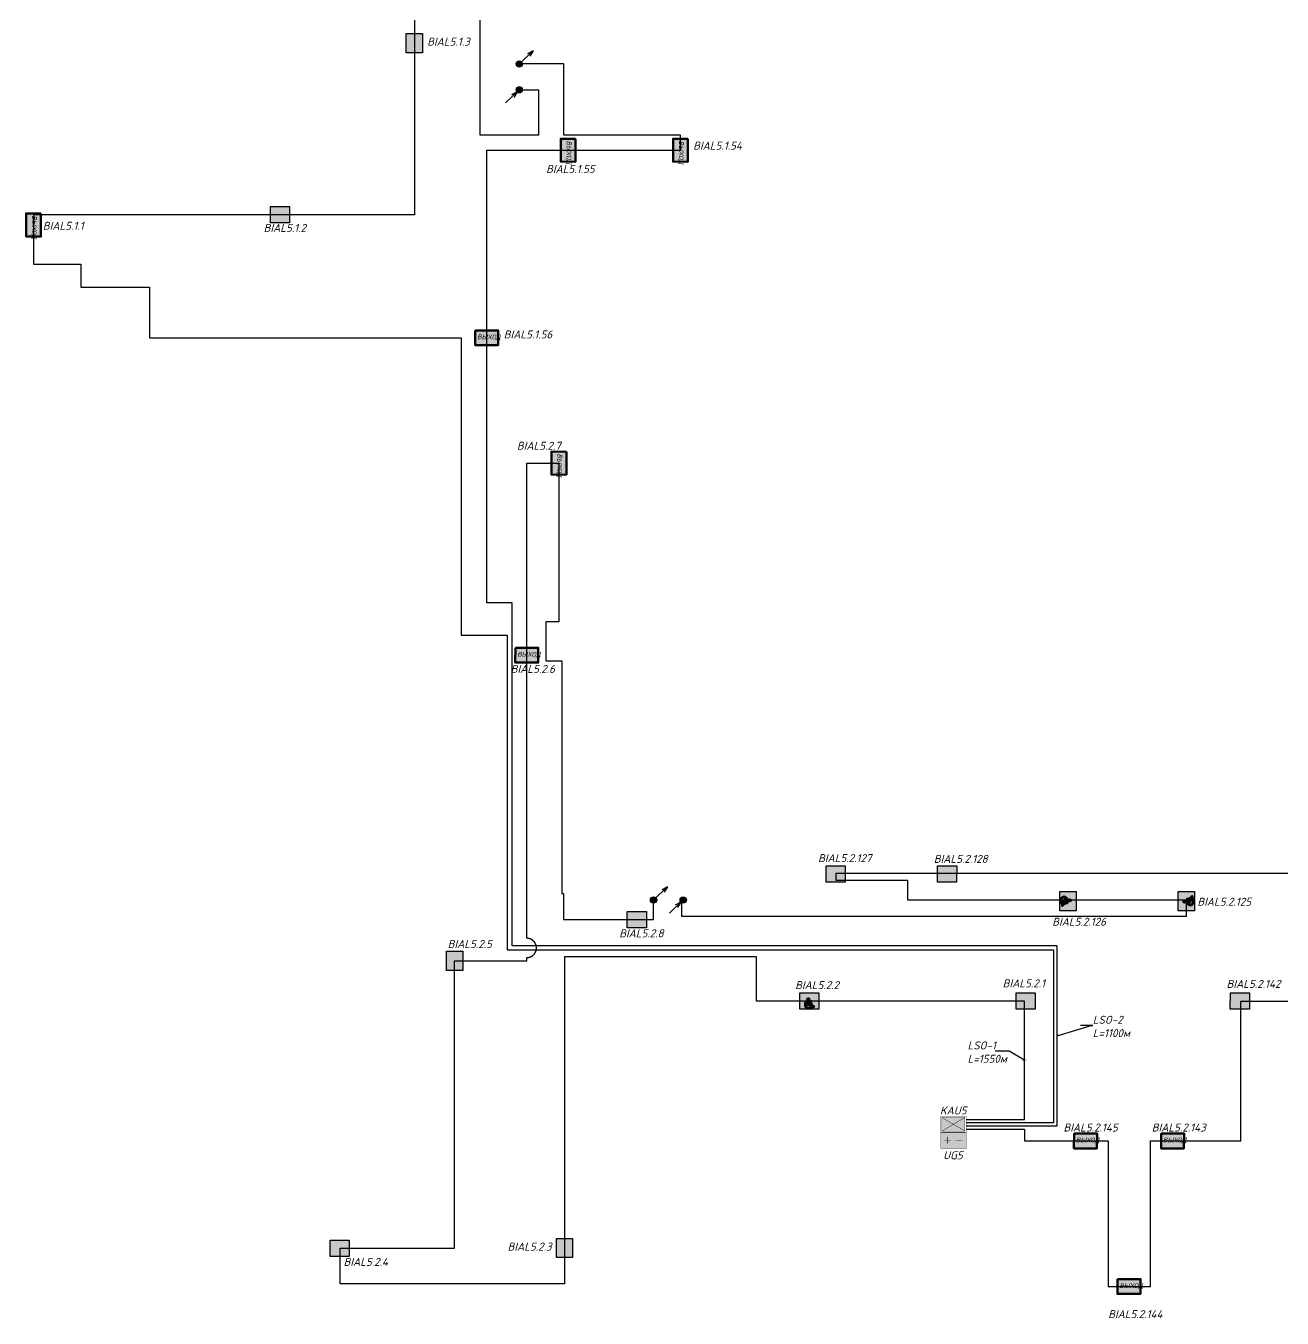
# Model space of a CAD drawing. Extents: x -152830 to 1281226, y -304852 to -2349.
# Drawn here: x 339362 to 378612, y -268578 to -228204 of the extents above; entities that cross this region are included whole.
import ezdxf
from ezdxf import colors
from ezdxf.entities.mleader import LeaderData, LeaderLine
from ezdxf.math import Vec2, Vec3

# ---------------------------------------------------------------- set-up
doc = ezdxf.new("R2010")
doc.units = 0
doc.header["$LTSCALE"] = 100
doc.linetypes.add('ACAD_ISO02W100', pattern=[15, 12, -3])
for name, color, linetype, lineweight in [('00-Штамп', 7, 'Continuous', 0), ('1 BSN__тонкая  текст - 015', 250, 'Continuous', 15), ('1 тонкая  текст - 02', 5, 'Continuous', 20), ('BSN__тонкая  текст - 02', 5, 'Continuous', 20), ('cc_ПС', 6, 'пс  -V-V-V-V-V-V-V-', 30), ('АР_Штриховка_Стималит', 5, 'Continuous', 0), ('Радио', 5, 'Continuous', 30), ('СС_Трасса_ПС', 1, 'Continuous', 25)]:
    doc.layers.add(name, color=color, linetype=linetype, lineweight=lineweight)
doc.layers.add('_СОУЭ Оповещение_световое', color=1, linetype='Continuous')
doc.layers.add('ODG - Проводка', color=3, linetype='Continuous')
doc.styles.add('OlympDesign', font='isocpeui.ttf', dxfattribs={"height": 250})
doc.styles.get("Standard").update_dxf_attribs({"font": 'arial.ttf'})
doc.linetypes.add('пс  -V-V-V-V-V-V-V-', pattern='A,20,-0.2,["V",Standard,S=3,R=0,X=1,Y=-1.5],-5', length=25.2)

# ---------------------------------------------------------------- blocks, each defined once
blk = doc.blocks.new('*U243')
at = {"linetype": 'Continuous', "lineweight": 20, "true_color": 0xffffff}
h = blk.add_hatch(color=7, dxfattribs=at)
h.dxf.hatch_style = 1
h.paths.add_polyline_path([(200, -972), (200, 39), (-994, 39), (-994, -972)])
at = {"color": 1, "linetype": 'Continuous', "lineweight": 30}
blk.add_lwpolyline([(-992, 40), (202, 40), (202, -972), (-992, -972)], close=True, dxfattribs=at)
blk.add_lwpolyline([(124, -448, 0, 244, 0), (-364, -448, 0, 0, 0), (-890, -448, 0, 0, 0)], format="xyseb", dxfattribs=at)
at = {"style": 'OlympDesign'}
blk.add_attdef('НУМЕРАЦИЯ', (407, -33), '', height=500, dxfattribs=at)
at = {"color": 6, "lineweight": 20, "style": 'OlympDesign', "flags": 1}
for tag, p in [('ПОМЕЩЕНИЕ', (1645, -43)), ('ИД', (2550, -400))]:
    blk.add_attdef(tag, p, '', height=250, dxfattribs=at)
at = {"color": 2, "linetype": 'Continuous', "lineweight": 30, "style": 'OlympDesign', "width": 0.8, "flags": 1}
blk.add_attdef('ID', (2010, -411), '', height=250, dxfattribs=at)
blk = doc.blocks.new('*U239')
at = {"linetype": 'Continuous', "lineweight": 20, "true_color": 0xffffff}
h = blk.add_hatch(color=7, dxfattribs=at)
h.dxf.hatch_style = 1
h.paths.add_polyline_path([(-15, 709), (-15, -223), (1418, -210), (1418, 722)])
at = {"color": 1, "linetype": 'Continuous', "lineweight": 50}
blk.add_lwpolyline([(-15, 709), (1418, 722), (1418, -210), (-15, -223)], close=True, dxfattribs=at)
at = {"color": 1, "linetype": 'Continuous', "lineweight": 30, "insert": (100, 455), "char_height": 300, "attachment_point": 1, "style": 'OlympDesign'}
blk.add_mtext_dynamic_manual_height_columns('ВЫХОД', width=642.49, gutter_width=25, heights=[0], dxfattribs=at)
at = {"style": 'OlympDesign'}
blk.add_attdef('НУМЕРАЦИЯ', (-606, 821), '', height=500, rotation=90, dxfattribs=at)
at = {"color": 6, "lineweight": 20, "style": 'OlympDesign', "flags": 1}
for tag, p in [('ПОМЕЩЕНИЕ', (1645, -43)), ('ИД', (2550, -400))]:
    blk.add_attdef(tag, p, '', height=250, dxfattribs=at)
blk = doc.blocks.new('*U241')
at = {"linetype": 'Continuous', "lineweight": 20, "true_color": 0xffffff}
h = blk.add_hatch(color=7, dxfattribs=at)
h.dxf.hatch_style = 1
h.paths.add_polyline_path([(200, -972), (200, 39), (-994, 39), (-994, -972)])
at = {"color": 1, "linetype": 'Continuous', "lineweight": 30}
blk.add_lwpolyline([(-992, 40), (202, 40), (202, -972), (-992, -972)], close=True, dxfattribs=at)
blk.add_lwpolyline([(124, -448, 0, 244, 0), (-364, -448, 0, 0, 0), (-890, -448, 0, 0, 0)], format="xyseb", dxfattribs=at)
at = {"style": 'OlympDesign'}
blk.add_attdef('НУМЕРАЦИЯ', (-556, 3091), '', height=500, dxfattribs=at)
at = {"color": 6, "lineweight": 20, "style": 'OlympDesign', "flags": 1}
for tag, p in [('ПОМЕЩЕНИЕ', (1645, -43)), ('ИД', (2550, -400))]:
    blk.add_attdef(tag, p, '', height=250, dxfattribs=at)
at = {"color": 2, "linetype": 'Continuous', "lineweight": 30, "style": 'OlympDesign', "width": 0.8, "flags": 1}
blk.add_attdef('ID', (2010, -411), '', height=250, dxfattribs=at)
blk = doc.blocks.new('*U242')
at = {"linetype": 'Continuous', "lineweight": 20, "true_color": 0xffffff}
h = blk.add_hatch(color=7, dxfattribs=at)
h.dxf.hatch_style = 1
h.paths.add_polyline_path([(200, -972), (200, 39), (-994, 39), (-994, -972)])
at = {"color": 1, "linetype": 'Continuous', "lineweight": 30}
blk.add_lwpolyline([(-992, 40), (202, 40), (202, -972), (-992, -972)], close=True, dxfattribs=at)
blk.add_lwpolyline([(124, -448, 0, 244, 0), (-364, -448, 0, 0, 0), (-890, -448, 0, 0, 0)], format="xyseb", dxfattribs=at)
at = {"color": 6, "lineweight": 20, "style": 'OlympDesign', "flags": 1}
for tag, p in [('ПОМЕЩЕНИЕ', (1645, -43)), ('ИД', (2550, -400))]:
    blk.add_attdef(tag, p, '', height=250, dxfattribs=at)
at = {"color": 2, "linetype": 'Continuous', "lineweight": 30, "style": 'OlympDesign', "width": 0.8, "flags": 1}
blk.add_attdef('ID', (2010, -411), '', height=250, dxfattribs=at)
at = {"style": 'OlympDesign'}
blk.add_attdef('НУМЕРАЦИЯ', (-150, -1563), '', height=500, dxfattribs=at)
blk = doc.blocks.new('*U154')
at = {"linetype": 'Continuous', "lineweight": 20, "true_color": 0xffffff}
h = blk.add_hatch(color=7, dxfattribs=at)
h.dxf.hatch_style = 1
h.paths.add_polyline_path([(196, -973), (201, 39), (-994, 43), (-998, -968)])
at = {"color": 1, "linetype": 'Continuous', "lineweight": 30}
blk.add_lwpolyline([(-994, 43), (201, 39), (196, -973), (-998, -968)], close=True, dxfattribs=at)
blk.add_lwpolyline([(-889, -440, 0, 244, 0), (-401, -442, 0, 0, 0), (125, -444, 0, 0, 0)], format="xyseb", dxfattribs=at)
at = {"style": 'OlympDesign'}
blk.add_attdef('НУМЕРАЦИЯ', (-1228, 227), '', height=500, dxfattribs=at)
at = {"color": 6, "lineweight": 20, "style": 'OlympDesign', "flags": 1}
for tag, p in [('ПОМЕЩЕНИЕ', (1643, -44)), ('ИД', (2549, -401))]:
    blk.add_attdef(tag, p, '', height=250, dxfattribs=at)
at = {"color": 2, "linetype": 'Continuous', "lineweight": 30, "style": 'OlympDesign', "width": 0.8, "flags": 1}
blk.add_attdef('ID', (2008, -419), '', height=250, rotation=359.76857, dxfattribs=at)
blk = doc.blocks.new('*U160')
at = {"linetype": 'Continuous', "lineweight": 20, "true_color": 0xffffff}
h = blk.add_hatch(color=7, dxfattribs=at)
h.dxf.hatch_style = 1
h.paths.add_polyline_path([(196, -973), (201, 39), (-994, 43), (-998, -968)])
at = {"color": 1, "linetype": 'Continuous', "lineweight": 30}
blk.add_lwpolyline([(-994, 43), (201, 39), (196, -973), (-998, -968)], close=True, dxfattribs=at)
blk.add_lwpolyline([(-889, -440, 0, 244, 0), (-401, -442, 0, 0, 0), (125, -444, 0, 0, 0)], format="xyseb", dxfattribs=at)
at = {"style": 'OlympDesign'}
blk.add_attdef('НУМЕРАЦИЯ', (-1228, 356), '', height=500, dxfattribs=at)
at = {"color": 6, "lineweight": 20, "style": 'OlympDesign', "flags": 1}
for tag, p in [('ПОМЕЩЕНИЕ', (1643, -44)), ('ИД', (2549, -401))]:
    blk.add_attdef(tag, p, '', height=250, dxfattribs=at)
at = {"color": 2, "linetype": 'Continuous', "lineweight": 30, "style": 'OlympDesign', "width": 0.8, "flags": 1}
blk.add_attdef('ID', (2008, -419), '', height=250, rotation=359.76857, dxfattribs=at)
blk = doc.blocks.new('*U159')
at = {"linetype": 'Continuous', "lineweight": 20, "true_color": 0xffffff}
h = blk.add_hatch(color=7, dxfattribs=at)
h.dxf.hatch_style = 1
h.paths.add_polyline_path([(200, -972), (200, 39), (-994, 39), (-994, -972)])
at = {"color": 1, "linetype": 'Continuous', "lineweight": 30}
blk.add_lwpolyline([(-992, 40), (202, 40), (202, -972), (-992, -972)], close=True, dxfattribs=at)
blk.add_lwpolyline([(124, -448, 0, 244, 0), (-364, -448, 0, 0, 0), (-890, -448, 0, 0, 0)], format="xyseb", dxfattribs=at)
at = {"style": 'OlympDesign'}
blk.add_attdef('НУМЕРАЦИЯ', (-1834, 387), '', height=500, dxfattribs=at)
at = {"color": 6, "lineweight": 20, "style": 'OlympDesign', "flags": 1}
for tag, p in [('ПОМЕЩЕНИЕ', (1645, -43)), ('ИД', (2550, -400))]:
    blk.add_attdef(tag, p, '', height=250, dxfattribs=at)
at = {"color": 2, "linetype": 'Continuous', "lineweight": 30, "style": 'OlympDesign', "width": 0.8, "flags": 1}
blk.add_attdef('ID', (2010, -411), '', height=250, dxfattribs=at)
blk = doc.blocks.new('*U155')
at = {"linetype": 'Continuous', "lineweight": 20, "true_color": 0xffffff}
h = blk.add_hatch(color=7, dxfattribs=at)
h.dxf.hatch_style = 1
h.paths.add_polyline_path([(200, -972), (200, 39), (-994, 39), (-994, -972)])
at = {"color": 1, "linetype": 'Continuous', "lineweight": 30}
blk.add_lwpolyline([(-992, 40), (202, 40), (202, -972), (-992, -972)], close=True, dxfattribs=at)
blk.add_lwpolyline([(124, -448, 0, 244, 0), (-364, -448, 0, 0, 0), (-890, -448, 0, 0, 0)], format="xyseb", dxfattribs=at)
at = {"style": 'OlympDesign'}
blk.add_attdef('НУМЕРАЦИЯ', (-1495, 272), '', height=500, dxfattribs=at)
at = {"color": 6, "lineweight": 20, "style": 'OlympDesign', "flags": 1}
for tag, p in [('ПОМЕЩЕНИЕ', (1645, -43)), ('ИД', (2550, -400))]:
    blk.add_attdef(tag, p, '', height=250, dxfattribs=at)
at = {"color": 2, "linetype": 'Continuous', "lineweight": 30, "style": 'OlympDesign', "width": 0.8, "flags": 1}
blk.add_attdef('ID', (2010, -411), '', height=250, dxfattribs=at)
blk = doc.blocks.new('*U240')
at = {"linetype": 'Continuous', "lineweight": 20, "true_color": 0xffffff}
h = blk.add_hatch(color=7, dxfattribs=at)
h.dxf.hatch_style = 1
h.paths.add_polyline_path([(-15, 709), (-15, -223), (1418, -210), (1418, 722)])
at = {"color": 1, "linetype": 'Continuous', "lineweight": 50}
blk.add_lwpolyline([(-15, 709), (1418, 722), (1418, -210), (-15, -223)], close=True, dxfattribs=at)
at = {"color": 1, "linetype": 'Continuous', "lineweight": 30, "insert": (100, 455), "char_height": 300, "attachment_point": 1, "style": 'OlympDesign'}
blk.add_mtext_dynamic_manual_height_columns('ВЫХОД', width=642.49, gutter_width=25, heights=[0], dxfattribs=at)
at = {"style": 'OlympDesign'}
blk.add_attdef('НУМЕРАЦИЯ', (-681, 821), '', height=500, rotation=90, dxfattribs=at)
at = {"color": 6, "lineweight": 20, "style": 'OlympDesign', "flags": 1}
for tag, p in [('ПОМЕЩЕНИЕ', (1645, -43)), ('ИД', (2550, -400))]:
    blk.add_attdef(tag, p, '', height=250, dxfattribs=at)
blk = doc.blocks.new('*U171')
at = {"linetype": 'Continuous', "lineweight": 20, "true_color": 0xffffff}
h = blk.add_hatch(color=7, dxfattribs=at)
h.dxf.hatch_style = 1
h.paths.add_polyline_path([(200, -972), (200, 39), (-994, 39), (-994, -972)])
at = {"color": 1, "linetype": 'Continuous', "lineweight": 30}
blk.add_lwpolyline([(-992, 40), (202, 40), (202, -972), (-992, -972)], close=True, dxfattribs=at)
blk.add_lwpolyline([(124, -448, 0, 244, 0), (-364, -448, 0, 0, 0), (-890, -448, 0, 0, 0)], format="xyseb", dxfattribs=at)
at = {"color": 6, "lineweight": 20, "style": 'OlympDesign', "flags": 1}
for tag, p in [('ПОМЕЩЕНИЕ', (1645, -43)), ('ИД', (2550, -400))]:
    blk.add_attdef(tag, p, '', height=250, dxfattribs=at)
at = {"color": 2, "linetype": 'Continuous', "lineweight": 30, "style": 'OlympDesign', "width": 0.8, "flags": 1}
blk.add_attdef('ID', (2010, -411), '', height=250, dxfattribs=at)
at = {"style": 'OlympDesign'}
blk.add_attdef('НУМЕРАЦИЯ', (-1496, -1571), '', height=500, dxfattribs=at)
blk = doc.blocks.new('*U187')
at = {"linetype": 'Continuous', "lineweight": 20, "true_color": 0xffffff}
h = blk.add_hatch(color=7, dxfattribs=at)
h.dxf.hatch_style = 1
h.paths.add_polyline_path([(-15, 709), (-15, -223), (1418, -210), (1418, 722)])
at = {"color": 1, "linetype": 'Continuous', "lineweight": 50}
blk.add_lwpolyline([(-15, 709), (1418, 722), (1418, -210), (-15, -223)], close=True, dxfattribs=at)
at = {"color": 1, "linetype": 'Continuous', "lineweight": 30, "insert": (100, 455), "char_height": 300, "attachment_point": 1, "style": 'OlympDesign'}
blk.add_mtext_dynamic_manual_height_columns('ВЫХОД', width=642.49, gutter_width=25, heights=[0], dxfattribs=at)
at = {"style": 'OlympDesign'}
blk.add_attdef('НУМЕРАЦИЯ', (-295, -867), '', height=500, rotation=90, dxfattribs=at)
at = {"color": 6, "lineweight": 20, "style": 'OlympDesign', "flags": 1}
for tag, p in [('ПОМЕЩЕНИЕ', (1645, -43)), ('ИД', (2550, -400))]:
    blk.add_attdef(tag, p, '', height=250, dxfattribs=at)
blk = doc.blocks.new('*U161')
at = {"linetype": 'Continuous', "lineweight": 20, "true_color": 0xffffff}
h = blk.add_hatch(color=7, dxfattribs=at)
h.dxf.hatch_style = 1
h.paths.add_polyline_path([(-15, 709), (-15, -223), (1418, -210), (1418, 722)])
at = {"color": 1, "linetype": 'Continuous', "lineweight": 50}
blk.add_lwpolyline([(-15, 709), (1418, 722), (1418, -210), (-15, -223)], close=True, dxfattribs=at)
at = {"color": 1, "linetype": 'Continuous', "lineweight": 30, "insert": (100, 455), "char_height": 300, "attachment_point": 1, "style": 'OlympDesign'}
blk.add_mtext_dynamic_manual_height_columns('ВЫХОД', width=642.49, gutter_width=25, heights=[0], dxfattribs=at)
at = {"style": 'OlympDesign'}
blk.add_attdef('НУМЕРАЦИЯ', (1763, 218), '', height=500, rotation=90, dxfattribs=at)
at = {"color": 6, "lineweight": 20, "style": 'OlympDesign', "flags": 1}
for tag, p in [('ПОМЕЩЕНИЕ', (1645, -43)), ('ИД', (2550, -400))]:
    blk.add_attdef(tag, p, '', height=250, dxfattribs=at)
blk = doc.blocks.new('*U244')
at = {"linetype": 'Continuous', "lineweight": 20, "true_color": 0xffffff}
h = blk.add_hatch(color=7, dxfattribs=at)
h.dxf.hatch_style = 1
h.paths.add_polyline_path([(-15, 709), (-15, -223), (1418, -210), (1418, 722)])
at = {"color": 1, "linetype": 'Continuous', "lineweight": 50}
blk.add_lwpolyline([(-15, 709), (1418, 722), (1418, -210), (-15, -223)], close=True, dxfattribs=at)
at = {"color": 1, "linetype": 'Continuous', "lineweight": 30, "insert": (100, 455), "char_height": 300, "attachment_point": 1, "style": 'OlympDesign'}
blk.add_mtext_dynamic_manual_height_columns('ВЫХОД', width=642.49, gutter_width=25, heights=[0], dxfattribs=at)
at = {"style": 'OlympDesign'}
blk.add_attdef('НУМЕРАЦИЯ', (-110, -2383), '', height=500, rotation=90, dxfattribs=at)
at = {"color": 6, "lineweight": 20, "style": 'OlympDesign', "flags": 1}
for tag, p in [('ПОМЕЩЕНИЕ', (1645, -43)), ('ИД', (2550, -400))]:
    blk.add_attdef(tag, p, '', height=250, dxfattribs=at)
blk = doc.blocks.new('*U185')
at = {"linetype": 'Continuous', "lineweight": 20, "true_color": 0xffffff}
h = blk.add_hatch(color=7, dxfattribs=at)
h.dxf.hatch_style = 1
h.paths.add_polyline_path([(-15, 709), (-15, -223), (1418, -210), (1418, 722)])
at = {"color": 1, "linetype": 'Continuous', "lineweight": 50}
blk.add_lwpolyline([(-15, 709), (1418, 722), (1418, -210), (-15, -223)], close=True, dxfattribs=at)
at = {"color": 1, "linetype": 'Continuous', "lineweight": 30, "insert": (100, 455), "char_height": 300, "attachment_point": 1, "style": 'OlympDesign'}
blk.add_mtext_dynamic_manual_height_columns('ВЫХОД', width=642.49, gutter_width=25, heights=[0], dxfattribs=at)
at = {"style": 'OlympDesign'}
blk.add_attdef('НУМЕРАЦИЯ', (2133, -1117), '', height=500, rotation=90, dxfattribs=at)
at = {"color": 6, "lineweight": 20, "style": 'OlympDesign', "flags": 1}
for tag, p in [('ПОМЕЩЕНИЕ', (1645, -43)), ('ИД', (2550, -400))]:
    blk.add_attdef(tag, p, '', height=250, dxfattribs=at)
blk = doc.blocks.new('*U186')
at = {"linetype": 'Continuous', "lineweight": 20, "true_color": 0xffffff}
h = blk.add_hatch(color=7, dxfattribs=at)
h.dxf.hatch_style = 1
h.paths.add_polyline_path([(-15, 709), (-15, -223), (1418, -210), (1418, 722)])
at = {"color": 1, "linetype": 'Continuous', "lineweight": 50}
blk.add_lwpolyline([(-15, 709), (1418, 722), (1418, -210), (-15, -223)], close=True, dxfattribs=at)
at = {"color": 1, "linetype": 'Continuous', "lineweight": 30, "insert": (100, 455), "char_height": 300, "attachment_point": 1, "style": 'OlympDesign'}
blk.add_mtext_dynamic_manual_height_columns('ВЫХОД', width=642.49, gutter_width=25, heights=[0], dxfattribs=at)
at = {"style": 'OlympDesign'}
blk.add_attdef('НУМЕРАЦИЯ', (997, 832), '', height=500, rotation=90, dxfattribs=at)
at = {"color": 6, "lineweight": 20, "style": 'OlympDesign', "flags": 1}
for tag, p in [('ПОМЕЩЕНИЕ', (1645, -43)), ('ИД', (2550, -400))]:
    blk.add_attdef(tag, p, '', height=250, dxfattribs=at)
blk = doc.blocks.new('*U195')
at = {"linetype": 'Continuous', "lineweight": 20, "true_color": 0xffffff}
h = blk.add_hatch(color=7, dxfattribs=at)
h.dxf.hatch_style = 1
h.paths.add_polyline_path([(-15, 709), (-15, -223), (1418, -210), (1418, 722)])
at = {"color": 1, "linetype": 'Continuous', "lineweight": 50}
blk.add_lwpolyline([(-15, 709), (1418, 722), (1418, -210), (-15, -223)], close=True, dxfattribs=at)
at = {"color": 1, "linetype": 'Continuous', "lineweight": 30, "insert": (100, 455), "char_height": 300, "attachment_point": 1, "style": 'OlympDesign'}
blk.add_mtext_dynamic_manual_height_columns('ВЫХОД', width=642.49, gutter_width=25, heights=[0], dxfattribs=at)
at = {"style": 'OlympDesign'}
blk.add_attdef('НУМЕРАЦИЯ', (655, 1041), '', height=500, rotation=90, dxfattribs=at)
at = {"color": 6, "lineweight": 20, "style": 'OlympDesign', "flags": 1}
for tag, p in [('ПОМЕЩЕНИЕ', (1645, -43)), ('ИД', (2550, -400))]:
    blk.add_attdef(tag, p, '', height=250, dxfattribs=at)
blk = doc.blocks.new('*U164')
at = {"linetype": 'Continuous', "lineweight": 20, "true_color": 0xffffff}
h = blk.add_hatch(color=7, dxfattribs=at)
h.dxf.hatch_style = 1
h.paths.add_polyline_path([(200, -972), (200, 39), (-994, 39), (-994, -972)])
at = {"color": 1, "linetype": 'Continuous', "lineweight": 30}
blk.add_lwpolyline([(-992, 40), (202, 40), (202, -972), (-992, -972)], close=True, dxfattribs=at)
blk.add_lwpolyline([(124, -448, 0, 244, 0), (-364, -448, 0, 0, 0), (-890, -448, 0, 0, 0)], format="xyseb", dxfattribs=at)
at = {"style": 'OlympDesign'}
blk.add_attdef('НУМЕРАЦИЯ', (624, 616), '', height=500, dxfattribs=at)
at = {"color": 6, "lineweight": 20, "style": 'OlympDesign', "flags": 1}
for tag, p in [('ПОМЕЩЕНИЕ', (1645, -43)), ('ИД', (2550, -400))]:
    blk.add_attdef(tag, p, '', height=250, dxfattribs=at)
at = {"color": 2, "linetype": 'Continuous', "lineweight": 30, "style": 'OlympDesign', "width": 0.8, "flags": 1}
blk.add_attdef('ID', (2010, -411), '', height=250, dxfattribs=at)
blk = doc.blocks.new('*U196')
at = {"linetype": 'Continuous', "lineweight": 20, "true_color": 0xffffff}
h = blk.add_hatch(color=7, dxfattribs=at)
h.dxf.hatch_style = 1
h.paths.add_polyline_path([(200, -972), (200, 39), (-994, 39), (-994, -972)])
at = {"color": 1, "linetype": 'Continuous', "lineweight": 30}
blk.add_lwpolyline([(-992, 40), (202, 40), (202, -972), (-992, -972)], close=True, dxfattribs=at)
blk.add_lwpolyline([(124, -448, 0, 244, 0), (-364, -448, 0, 0, 0), (-890, -448, 0, 0, 0)], format="xyseb", dxfattribs=at)
at = {"style": 'OlympDesign'}
blk.add_attdef('НУМЕРАЦИЯ', (-242, 334), '', height=500, dxfattribs=at)
at = {"color": 6, "lineweight": 20, "style": 'OlympDesign', "flags": 1}
for tag, p in [('ПОМЕЩЕНИЕ', (1645, -43)), ('ИД', (2550, -400))]:
    blk.add_attdef(tag, p, '', height=250, dxfattribs=at)
at = {"color": 2, "linetype": 'Continuous', "lineweight": 30, "style": 'OlympDesign', "width": 0.8, "flags": 1}
blk.add_attdef('ID', (2010, -411), '', height=250, dxfattribs=at)
blk = doc.blocks.new('MDL')
at = {"layer": 'АР_Штриховка_Стималит', "true_color": 0xe3e3e3}
h = blk.add_hatch(color=254, dxfattribs=at)
h.dxf.hatch_style = 1
h.paths.add_polyline_path([(137700.78, 401152.64), (137700.78, 401148.37), (137704.36, 401150.51)])
h.paths.add_polyline_path([(137707.94, 401152.64), (137700.78, 401152.64), (137704.36, 401150.51)])
h.paths.add_polyline_path([(137707.94, 401152.64), (137704.36, 401150.51), (137707.94, 401148.37)])
h.paths.add_polyline_path([(137704.36, 401150.51), (137700.78, 401148.37), (137707.94, 401148.37)])
at = {"layer": '_СОУЭ Оповещение_световое', "color": 1, "ltscale": 100, "const_width": 0.125, "elevation": 0}
for points in [[(137708.34, 401153.02), (137700.4, 401153.02), (137700.4, 401148), (137708.34, 401148)], [(137707.94, 401152.64), (137700.78, 401152.64), (137700.78, 401148.37), (137707.94, 401148.37)]]:
    blk.add_lwpolyline(points, close=True, dxfattribs=at)
for points in [[(137707.94, 401152.64), (137700.78, 401148.37)], [(137700.78, 401152.64), (137707.94, 401148.37)]]:
    blk.add_lwpolyline(points, dxfattribs=at)
blk = doc.blocks.new('БП1')
at = {"ltscale": 0.01, "true_color": 0xe3e3e3}
h = blk.add_hatch(color=254, dxfattribs=at)
h.dxf.hatch_style = 1
h.paths.add_polyline_path([(-11668.5, -30194.51), (-11668.5, -30189.49), (-11676.44, -30189.49), (-11676.44, -30194.51)])
at = {"layer": '1 тонкая  текст - 02', "color": 1, "ltscale": 100, "const_width": 0.125, "elevation": 0}
blk.add_lwpolyline([(-11676.44, -30189.49), (-11668.5, -30189.49), (-11668.5, -30194.51), (-11676.44, -30194.51)], close=True, dxfattribs=at)
for points in [[(-11674.28, -30192.99), (-11674.28, -30190.92)], [(-11675.32, -30191.96), (-11673.25, -30191.96)], [(-11671.8, -30191.96), (-11669.73, -30191.96)]]:
    blk.add_lwpolyline(points, dxfattribs=at)
blk = doc.blocks.new('*U120')
at = {"layer": 'ODG - Проводка'}
h = blk.add_hatch(color=0, dxfattribs=at)
edge = h.paths.add_edge_path()
edge.add_arc((0, 0), 50, 0, 360)
at = {"layer": 'ODG - Проводка', "color": 0}
for points in [[(0, 0), (212, 212)], [(35, 35), (85, 122)], [(35, 35), (122, 85)]]:
    blk.add_lwpolyline(points, dxfattribs=at)
blk.add_circle((0, 0), 50, dxfattribs=at)
blk = doc.blocks.new('инв')
h = blk.add_hatch(color=1)
h.dxf.hatch_style = 1
h.paths.add_polyline_path([(6133, 8818), (6133, 10260, 1.38053476), (11042, 2881), (10525, 4610, -1.59985255)])
at = {"lineweight": 40}
h = blk.add_hatch(color=1, dxfattribs=at)
h.dxf.hatch_style = 1
h.paths.add_polyline_path([(8832, 12687, 1), (5734, 12687, 1)])
h = blk.add_hatch(color=1)
h.dxf.hatch_style = 1
h.paths.add_polyline_path([(8536, 8037), (8536, 8504, -0.41421356), (8836, 8804), (10680, 8804, 0.41421356), (10980, 9104), (10980, 9900, 0.41421356), (10680, 10200), (8351, 10200), (8351, 10375, 0.21042314), (8254, 10597), (7621, 11176, -0.1193763), (6892, 11189), (6892, 11000), (6274, 10616, 0.25922162), (6133, 10361), (6133, 6421, 0.1634911), (6193, 6240), (6618, 5680, 0.23482037), (6857, 5561), (10018, 5561, -0.33145079), (10305, 5347), (11163, 2477, 0.40794987), (11531, 2273), (14305, 3039, 0.41541262), (14514, 3409), (14383, 3880, 0.38967613), (14037, 4093), (13151, 3924, -0.35541095), (12818, 4104), (11386, 7552, 0.30310466), (11109, 7737), (8836, 7737, -0.41421356)])
at = {"color": 1, "lineweight": 40}
blk.add_lwpolyline([(6892, 11195), (6892, 11000), (6274, 10616, 0.25922162), (6133, 10361), (6133, 6421, 0.1634911), (6193, 6240), (6618, 5680, 0.23482037), (6857, 5561), (10018, 5561, -0.33145079), (10305, 5347), (11163, 2477, 0.40794987), (11531, 2273), (14305, 3039, 0.41541262), (14514, 3409), (14383, 3880, 0.38967613), (14037, 4093), (13151, 3924, -0.35541095), (12818, 4104), (11386, 7552, 0.30310466), (11109, 7737), (8836, 7737, -0.41421356), (8536, 8037), (8536, 8504, -0.41421356), (8836, 8804), (10680, 8804, 0.41421356), (10980, 9104), (10980, 9900, 0.41421356), (10680, 10200), (8351, 10200), (8351, 10375, 0.21042314), (8254, 10597), (7617, 11179)], format="xyb", dxfattribs=at)
blk.add_circle((7283, 12687), 1549, dxfattribs=at)
for centre, radius, start, end in [((7377, 5765), 4664, 105.474526, 321.802703), ((7303, 5643), 3384, 110.244702, 342.213676)]:
    blk.add_arc(centre, radius, start, end, dxfattribs=at)
blk = doc.blocks.new('*U176')
at = {"linetype": 'Continuous', "lineweight": 20, "true_color": 0xffffff}
h = blk.add_hatch(color=7, dxfattribs=at)
h.dxf.hatch_style = 1
h.paths.add_polyline_path([(200, -972), (200, 39), (-994, 39), (-994, -972)])
at = {"color": 1, "linetype": 'Continuous', "lineweight": 30}
blk.add_lwpolyline([(-992, 40), (202, 40), (202, -972), (-992, -972)], close=True, dxfattribs=at)
blk.add_lwpolyline([(93, -130, 0, 244, 0), (-395, -130, 0, 0, 0), (-921, -130, 0, 0, 0)], format="xyseb", dxfattribs=at)
at = {"xscale": 0.05, "yscale": 0.05, "zscale": 0.05}
blk.add_blockref('инв', (-815, -991), dxfattribs=at)
at = {"style": 'OlympDesign'}
blk.add_attdef('НУМЕРАЦИЯ', (-1280, 277), '', height=500, dxfattribs=at)
at = {"color": 6, "lineweight": 20, "style": 'OlympDesign', "flags": 1}
for tag, p in [('ПОМЕЩЕНИЕ', (1645, -43)), ('ИД', (2550, -400))]:
    blk.add_attdef(tag, p, '', height=250, dxfattribs=at)
at = {"color": 2, "linetype": 'Continuous', "lineweight": 30, "style": 'OlympDesign', "width": 0.8, "flags": 1}
blk.add_attdef('ID', (2010, -411), '', height=250, dxfattribs=at)
blk = doc.blocks.new('*U177')
at = {"linetype": 'Continuous', "lineweight": 20, "true_color": 0xffffff}
h = blk.add_hatch(color=7, dxfattribs=at)
h.dxf.hatch_style = 1
h.paths.add_polyline_path([(200, -972), (200, 39), (-994, 39), (-994, -972)])
at = {"color": 1, "linetype": 'Continuous', "lineweight": 30}
blk.add_lwpolyline([(-992, 40), (202, 40), (202, -972), (-992, -972)], close=True, dxfattribs=at)
blk.add_lwpolyline([(93, -130, 0, 244, 0), (-395, -130, 0, 0, 0), (-921, -130, 0, 0, 0)], format="xyseb", dxfattribs=at)
at = {"xscale": 0.05, "yscale": 0.05, "zscale": 0.05}
blk.add_blockref('инв', (-815, -991), dxfattribs=at)
at = {"color": 6, "lineweight": 20, "style": 'OlympDesign', "flags": 1}
for tag, p in [('ПОМЕЩЕНИЕ', (1645, -43)), ('ИД', (2550, -400))]:
    blk.add_attdef(tag, p, '', height=250, dxfattribs=at)
at = {"color": 2, "linetype": 'Continuous', "lineweight": 30, "style": 'OlympDesign', "width": 0.8, "flags": 1}
blk.add_attdef('ID', (2010, -411), '', height=250, dxfattribs=at)
at = {"style": 'OlympDesign'}
blk.add_attdef('НУМЕРАЦИЯ', (1140, -1447), '', height=500, dxfattribs=at)
blk = doc.blocks.new('*U179')
at = {"linetype": 'Continuous', "lineweight": 20, "true_color": 0xffffff}
h = blk.add_hatch(color=7, dxfattribs=at)
h.dxf.hatch_style = 1
h.paths.add_polyline_path([(200, -972), (200, 39), (-994, 39), (-994, -972)])
at = {"color": 1, "linetype": 'Continuous', "lineweight": 30}
blk.add_lwpolyline([(-994, 39), (200, 39), (200, -972), (-994, -972)], close=True, dxfattribs=at)
blk.add_lwpolyline([(-901, -135, 0, 244, 0), (-413, -135, 0, 0, 0), (113, -135, 0, 0, 0)], format="xyseb", dxfattribs=at)
at = {"xscale": 0.05, "yscale": 0.05, "zscale": 0.05}
blk.add_blockref('инв', (-794, -1003), dxfattribs=at)
at = {"color": 6, "lineweight": 20, "style": 'OlympDesign', "flags": 1}
for tag, p in [('ПОМЕЩЕНИЕ', (1645, -43)), ('ИД', (2550, -400))]:
    blk.add_attdef(tag, p, '', height=250, dxfattribs=at)
at = {"style": 'OlympDesign'}
blk.add_attdef('НУМЕРАЦИЯ', (-679, -1163), '', height=500, dxfattribs=at)
at = {"color": 2, "linetype": 'Continuous', "lineweight": 30, "style": 'OlympDesign', "width": 0.8, "flags": 1}
blk.add_attdef('ID', (2010, -411), '', height=250, dxfattribs=at)
blk = doc.blocks.new('*U118')
at = {"layer": 'ODG - Проводка'}
h = blk.add_hatch(color=0, dxfattribs=at)
edge = h.paths.add_edge_path()
edge.add_arc((0, 0), 50, 0, 360)
at = {"layer": 'ODG - Проводка', "color": 0}
for points in [[(-212, -212), (0, 0)], [(-212, -212), (-162, -126)], [(-212, -212), (-126, -162)]]:
    blk.add_lwpolyline(points, dxfattribs=at)
blk.add_circle((0, 0), 50, dxfattribs=at)
blk = doc.blocks.new('_ArchTick')
at = {"color": 0, "linetype": 'ByBlock', "const_width": 0.15}
blk.add_lwpolyline([(-0.5, -0.5), (0.5, 0.5)], dxfattribs=at)
blk = doc.blocks.new('*U245')
at = {"linetype": 'Continuous', "lineweight": 20, "true_color": 0xffffff}
h = blk.add_hatch(color=7, dxfattribs=at)
h.dxf.hatch_style = 1
h.paths.add_polyline_path([(-15, 709), (-15, -223), (1418, -210), (1418, 722)])
at = {"color": 1, "linetype": 'Continuous', "lineweight": 50}
blk.add_lwpolyline([(-15, 709), (1418, 722), (1418, -210), (-15, -223)], close=True, dxfattribs=at)
at = {"color": 1, "linetype": 'Continuous', "lineweight": 30, "insert": (100, 455), "char_height": 300, "attachment_point": 1, "style": 'OlympDesign'}
blk.add_mtext_dynamic_manual_height_columns('ВЫХОД', width=642.49, gutter_width=25, heights=[0], dxfattribs=at)
at = {"style": 'OlympDesign'}
blk.add_attdef('НУМЕРАЦИЯ', (-582, -1737), '', height=500, rotation=90, dxfattribs=at)
at = {"color": 6, "lineweight": 20, "style": 'OlympDesign', "flags": 1}
for tag, p in [('ПОМЕЩЕНИЕ', (1645, -43)), ('ИД', (2550, -400))]:
    blk.add_attdef(tag, p, '', height=250, dxfattribs=at)

msp = doc.modelspace()

# ---------------------------------------------------------------- linework, layer by layer
at = {"layer": 'cc_ПС', "color": 1, "linetype": 'ACAD_ISO02W100', "lineweight": 30, "ltscale": 30}
for points in [[(354779.267959, -230199.233807), (355375.351581, -230199.233807), (355375.351581, -231618.030135), (353554.669914, -231618.030135), (353554.669914, -214189.405893)], [(351502.265642, -224853.35019), (351502.265642, -234109.81738), (339602.438308, -234109.81738), (339602.438308, -235646.395772), (341079.835097, -235646.395772), (341079.835097, -236369.377904), (343221.780054, -236369.377904), (343221.780054, -237949.709015), (352961.892238, -237949.709015), (352961.892238, -247241.477743), (354400.814276, -247241.477743), (354400.814276, -257071.633309), (371473.269968, -257071.633309), (371473.269968, -262471.422763), (368739.491765, -262471.422763)], [(368739.491765, -262571.422763), (371586.060403, -262571.422763), (371586.060403, -256950.404471), (354551.962679, -256950.404471), (354551.962679, -246227.869366), (353763.718853, -246227.869366), (353763.718853, -232088.584583), (359816.236252, -232088.584583), (359816.236252, -231618.030135), (356167.970069, -231618.030135), (356167.970069, -229394.29574), (354779.267959, -229394.29574)], [(383362.444043, -254689.321793), (364663.734866, -254689.321793), (364663.734866, -254898.301352), (366907.725719, -254898.301352), (366907.725719, -255506.959586), (375616.294211, -255506.959586), (375616.294211, -256024.744209), (359854.551812, -256024.744209), (359854.551812, -255512.382671)], [(368739.491765, -262671.422763), (370562.199193, -262671.422763), (370562.199193, -263039.709015), (373173.798024, -263039.709015), (373173.798024, -267589.709015), (374499.329839, -267589.709015), (374499.329839, -263039.709015), (377316.978551, -263039.709015), (377316.978551, -258670.002851), (379512.120427, -258670.002851)]]:
    msp.add_lwpolyline(points, dxfattribs=at)
msp.add_lwpolyline([(368739.491765, -262371.422763), (370562.199193, -262371.422763), (370562.199193, -258670.002851), (362189.412308, -258670.002851), (362189.412308, -257289.691858), (356191.574223, -257289.691858), (356191.574223, -267508.206295), (349182.394071, -267508.206295), (349182.394071, -266386.694321), (352757.32725, -266395.755825), (352757.32725, -257415.301664), (355014.982503, -257415.301664), (355014.982503, -257311.01889, 1), (355014.982503, -256711.01889), (355014.982503, -241867.879364), (356016.097611, -241867.879364), (356016.097611, -246823.533682), (355607.689215, -246823.533682), (355607.689215, -248038.649354), (356107.800284, -248038.649354), (356107.800284, -255306.05509), (356160.939576, -255306.05509), (356160.939576, -256128.168667), (358973.468684, -256128.168667), (358973.468684, -255512.382671)], format="xyb", dxfattribs=at)

# ---------------------------------------------------------------- block references
at = {"layer": '1 BSN__тонкая  текст - 015', "color": 54, "xscale": 100, "yscale": 100, "zscale": 100}
msp.add_blockref('БП1', (1535589.844096, 2756177.630051, -0.250877), dxfattribs=at)
at = {"layer": '_СОУЭ Оповещение_световое', "color": 4}
ref = msp.add_blockref('*U196', (351735.200246, -228943.500565), dxfattribs=dict(at, xscale=0.5, yscale=0.5, zscale=0.5, rotation=270))
ref.add_attrib('НУМЕРАЦИЯ', 'BIAL5.1.3', (351902.34072, -228822.285912), dxfattribs={"layer": '00-Штамп', "color": 7, "height": 250, "style": 'OlympDesign'})
ref = msp.add_blockref('*U185', (356184.74878, -231738.809665), dxfattribs=dict(at, xscale=0.4999999999999991, yscale=0.4999999999999991, zscale=0.4999999999999991, rotation=269.4723474880294))
ref.add_attrib('НУМЕРАЦИЯ', 'BIAL5.1.55', (355616.327978, -232800.199269), dxfattribs={"layer": '00-Штамп', "color": 7, "height": 250, "style": 'OlympDesign'})
ref = msp.add_blockref('*U195', (359694.713835, -231738.809665), dxfattribs=dict(at, xscale=0.499999999999999, yscale=0.499999999999999, zscale=0.499999999999999, rotation=269.4723474880294))
ref.add_attrib('НУМЕРАЦИЯ', 'BIAL5.1.54', (360212.063532, -232071.056648), dxfattribs={"layer": '00-Штамп', "color": 7, "height": 250, "style": 'OlympDesign'})
ref = msp.add_blockref('*U186', (339480.915891, -234073.104445), dxfattribs=dict(at, xscale=0.4999999999999991, yscale=0.4999999999999991, zscale=0.4999999999999991, rotation=269.4723474880294))
ref.add_attrib('НУМЕРАЦИЯ', 'BIAL5.1.1', (339892.533205, -234575.484942), dxfattribs={"layer": '00-Штамп', "color": 7, "height": 250, "style": 'OlympDesign'})
ref = msp.add_blockref('*U164', (347103.469346, -234333.690481), dxfattribs=dict(at, xscale=0.5, yscale=0.5, zscale=0.5, rotation=180))
ref.add_attrib('НУМЕРАЦИЯ', 'BIAL5.1.2', (346791.688992, -234641.701479), dxfattribs={"layer": '00-Штамп', "color": 7, "height": 250, "style": 'OlympDesign'})
ref = msp.add_blockref('*U161', (353409.649155, -238071.231432), dxfattribs=dict(at, xscale=0.4999999999999988, yscale=0.4999999999999988, zscale=0.4999999999999988, rotation=359.4723474880294))
ref.add_attrib('НУМЕРАЦИЯ', 'BIAL5.1.56', (354291.897282, -237970.384313), dxfattribs={"layer": '00-Штамп', "color": 7, "height": 250, "style": 'OlympDesign'})
ref = msp.add_blockref('*U244', (355894.575194, -241513.809665), dxfattribs=dict(at, xscale=0.4999999999999992, yscale=0.4999999999999992, zscale=0.4999999999999992, rotation=269.4723474880294))
ref.add_attrib('НУМЕРАЦИЯ', 'BIAL5.2.7', (354703.756465, -241447.612097), dxfattribs={"layer": '00-Штамп', "color": 7, "height": 250, "style": 'OlympDesign'})
ref = msp.add_blockref('*U187', (354660.912805, -247987.572129), dxfattribs=dict(at, xscale=0.4999999999999989, yscale=0.4999999999999989, zscale=0.4999999999999989, rotation=359.4723474880294))
ref.add_attrib('НУМЕРАЦИЯ', 'BIAL5.2.6', (354509.485113, -248419.916889), dxfattribs={"layer": '00-Штамп', "color": 7, "height": 250, "style": 'OlympDesign'})
ref = msp.add_blockref('*U155', (364861.102635, -254467.068246), dxfattribs=dict(at, xscale=0.5, yscale=0.5, zscale=0.5))
ref.add_attrib('НУМЕРАЦИЯ', 'BIAL5.2.127', (364113.570726, -254331.157553), dxfattribs={"layer": '00-Штамп', "color": 7, "height": 250, "style": 'OlympDesign'})
ref = msp.add_blockref('*U154', (368342.994741, -254467.60714), dxfattribs=dict(at, xscale=0.5, yscale=0.5, zscale=0.5))
ref.add_attrib('НУМЕРАЦИЯ', 'BIAL5.2.128', (367728.825131, -254354.216451), dxfattribs={"layer": '00-Штамп', "color": 7, "height": 250, "style": 'OlympDesign'})
ref = msp.add_blockref('*U177', (372152.835774, -255748.768428), dxfattribs=dict(at, xscale=0.5, yscale=0.5, zscale=0.5, rotation=270))
ref.add_attrib('НУМЕРАЦИЯ', 'BIAL5.2.126', (371429.094085, -256318.651146), dxfattribs={"layer": '00-Штамп', "color": 7, "height": 250, "style": 'OlympDesign'})
ref = msp.add_blockref('*U179', (375383.093521, -255353.087878), dxfattribs=dict(at, xscale=0.5, yscale=0.5, zscale=0.5, rotation=90))
ref.add_attrib('НУМЕРАЦИЯ', 'BIAL5.2.125', (375964.518605, -255692.745136), dxfattribs={"layer": '00-Штамп', "color": 7, "height": 250, "style": 'OlympDesign'})
ref = msp.add_blockref('*U171', (358648.443433, -255894.030353), dxfattribs=dict(at, xscale=0.5, yscale=0.5, zscale=0.5))
ref.add_attrib('НУМЕРАЦИЯ', 'BIAL5.2.8', (357900.591244, -256679.471146), dxfattribs={"layer": '00-Штамп', "color": 7, "height": 250, "style": 'OlympDesign'})
ref = msp.add_blockref('*U243', (352524.392645, -257217.933894), dxfattribs=dict(at, xscale=0.5, yscale=0.5, zscale=0.5, rotation=90))
ref.add_attrib('НУМЕРАЦИЯ', 'BIAL5.2.5', (352540.981526, -257014.262512), dxfattribs={"layer": '00-Штамп', "color": 7, "height": 250, "style": 'OlympDesign'})
ref = msp.add_blockref('*U176', (364036.518468, -258437.068246), dxfattribs=dict(at, xscale=0.5, yscale=0.5, zscale=0.5))
ref.add_attrib('НУМЕРАЦИЯ', 'BIAL5.2.2', (363396.314498, -258298.780714), dxfattribs={"layer": '00-Штамп', "color": 7, "height": 250, "style": 'OlympDesign'})
ref = msp.add_blockref('*U159', (370798.056883, -258437.068246), dxfattribs=dict(at, xscale=0.5, yscale=0.5, zscale=0.5))
ref.add_attrib('НУМЕРАЦИЯ', 'BIAL5.2.1', (369881.106293, -258243.669021), dxfattribs={"layer": '00-Штамп', "color": 7, "height": 250, "style": 'OlympDesign'})
ref = msp.add_blockref('*U160', (377490.34448, -258437.648877), dxfattribs=dict(at, xscale=0.5, yscale=0.5, zscale=0.5))
ref.add_attrib('НУМЕРАЦИЯ', 'BIAL5.2.142', (376876.17487, -258259.88654), dxfattribs={"layer": '00-Штамп', "color": 7, "height": 250, "style": 'OlympDesign'})
ref = msp.add_blockref('*U240', (372117.038823, -263161.231432), dxfattribs=dict(at, xscale=0.4999999999999989, yscale=0.4999999999999989, zscale=0.4999999999999989, rotation=359.4723474880294))
ref.add_attrib('НУМЕРАЦИЯ', 'BIAL5.2.145', (371780.37991, -262747.844571), dxfattribs={"layer": '00-Штамп', "color": 7, "height": 250, "style": 'OlympDesign'})
ref = msp.add_blockref('*U239', (374836.69625, -263161.231432), dxfattribs=dict(at, xscale=0.499999999999999, yscale=0.499999999999999, zscale=0.499999999999999, rotation=359.4723474880294))
ref.add_attrib('НУМЕРАЦИЯ', 'BIAL5.2.143', (374537.561188, -262747.975461), dxfattribs={"layer": '00-Штамп', "color": 7, "height": 250, "style": 'OlympDesign'})
ref = msp.add_blockref('*U242', (349364.318506, -266162.82122), dxfattribs=dict(at, xscale=0.5, yscale=0.5, zscale=0.5))
ref.add_attrib('НУМЕРАЦИЯ', 'BIAL5.2.4', (349289.232701, -266944.173625), dxfattribs={"layer": '00-Штамп', "color": 7, "height": 250, "style": 'OlympDesign'})
ref = msp.add_blockref('*U241', (355958.639619, -266190.037691), dxfattribs=dict(at, xscale=0.5, yscale=0.5, zscale=0.5, rotation=90))
ref.add_attrib('НУМЕРАЦИЯ', 'BIAL5.2.3', (354413.117241, -266467.871251), dxfattribs={"layer": '00-Штамп', "color": 7, "height": 250, "style": 'OlympDesign'})
ref = msp.add_blockref('*U245', (373474.675818, -267711.231432), dxfattribs=dict(at, xscale=0.4999999999999989, yscale=0.4999999999999989, zscale=0.4999999999999989, rotation=359.4723474880294))
ref.add_attrib('НУМЕРАЦИЯ', 'BIAL5.2.144', (373175.540757, -268577.252137), dxfattribs={"layer": '00-Штамп', "color": 7, "height": 250, "style": 'OlympDesign'})
at = {"layer": 'BSN__тонкая  текст - 02', "color": 253, "xscale": 100, "yscale": 100, "zscale": 100}
msp.add_blockref('MDL', (-13402094.280887, -40377571.821437, 0.250877), dxfattribs=at)
at = {"layer": 'Радио', "xscale": 2, "yscale": 2, "zscale": 2, "rotation": 178.7329526101915}
for name, p in [('*U118', (354779.267959, -229394.29574)), ('*U120', (354779.267959, -230199.233807)), ('*U118', (358973.468684, -255512.382671)), ('*U120', (359900.607624, -255512.382671))]:
    msp.add_blockref(name, p, dxfattribs=at)

# ---------------------------------------------------------------- next in the draw order: texts
at = {"layer": 'СС_Трасса_ПС', "lineweight": 5, "char_height": 250, "width": 439.83497992, "attachment_point": 5, "line_spacing_factor": 0.6, "style": 'OlympDesign', "bg_fill": 3, "box_fill_scale": 1, "bg_fill_color": 256, "bg_fill_transparency": 0}
for s, insert in [('{\\C256;\\c0;KAU5}', (368336.854406, -262090.05796, 0)), ('{\\C256;\\c0;UG5}', (368327.52839, -263488.735177))]:
    msp.add_mtext(s, dxfattribs=dict(at, insert=insert))

# ---------------------------------------------------------------- next in the draw order: leaders
ml = msp.add_multileader_mtext('Standard')
ml.set_content('LSO-2^JL=1100м', color=256, style='OlympDesign')
ml.set_leader_properties(color=256, linetype='ByLayer', lineweight=-1)
ml.set_arrow_properties(name='ARCHTICK')
ml.build(insert=Vec2(0, 0))
ml.multileader.update_dxf_attribs({"text_left_attachment_type": 6, "text_right_attachment_type": 6, "dogleg_length": 50, "arrow_head_size": 100})
ctx = ml.context
ctx.base_point, ctx.char_height, ctx.arrow_head_size, ctx.landing_gap_size, ctx.plane_origin = Vec3(372695.481872, -259430.737263), 250, 100, 0, Vec3(371419.647011, -259430.028528)
ctx.left_attachment, ctx.right_attachment = 6, 6
notes = []
notes.append((ctx, [(1, (1, 1, 0), (372645.481872, -259430.737263), (1, 0), 50, [(0, [(371586.060403, -259760.913617)], 0, [])])]))
ctx.mtext.insert, ctx.mtext.width, ctx.mtext.flow_direction = Vec3(372695.481872, -259130.737263), 383.66637116, 5
ctx.mtext.has_bg_fill, ctx.mtext.bg_color, ctx.mtext.bg_scale_factor, ctx.mtext.bg_transparency, ctx.mtext.use_window_bg_color = 1, -1027028792, 1.5, 0, 1
ml = msp.add_multileader_mtext('Standard')
ml.set_content('LSO-1^JL=1550м', color=256, style='OlympDesign')
ml.set_leader_properties(color=256, linetype='ByLayer', lineweight=-1)
ml.set_arrow_properties(name='ARCHTICK')
ml.build(insert=Vec2(0, 0))
ml.multileader.update_dxf_attribs({"text_left_attachment_type": 6, "text_right_attachment_type": 6, "dogleg_length": 50, "arrow_head_size": 100})
ctx = ml.context
ctx.base_point, ctx.char_height, ctx.arrow_head_size, ctx.landing_gap_size, ctx.plane_origin = Vec3(368782.336088, -260231.788176), 250, 100, 0, Vec3(370395.785801, -260189.827718)
ctx.left_attachment, ctx.right_attachment = 6, 6
notes.append((ctx, [(0, (1, 1, 0), (370081.389119, -260231.788176), (-1, 0), 50, [(0, [(370562.199193, -260520.712807)], 0, [])])]))
ctx.mtext.insert, ctx.mtext.width, ctx.mtext.flow_direction = Vec3(368782.336088, -259931.788176), 383.66637116, 5
ctx.mtext.has_bg_fill, ctx.mtext.bg_color, ctx.mtext.bg_scale_factor, ctx.mtext.bg_transparency, ctx.mtext.use_window_bg_color = 1, -1027028792, 1.5, 0, 1
for ctx, leaders in notes:
    for number, flags, end, landing, length, lines in leaders:
        leader = LeaderData()
        leader.index, (leader.has_last_leader_line, leader.has_dogleg_vector, leader.attachment_direction) = number, flags
        leader.last_leader_point, leader.dogleg_vector, leader.dogleg_length = Vec3(end), Vec3(landing), length
        for number, points, colour, breaks in lines:
            line = LeaderLine()
            line.index, line.vertices, line.color, line.breaks = number, Vec3.list(points), colors.encode_raw_color(colour), breaks
            leader.lines.append(line)
        ctx.leaders.append(leader)

doc.saveas('drawing.dxf')
